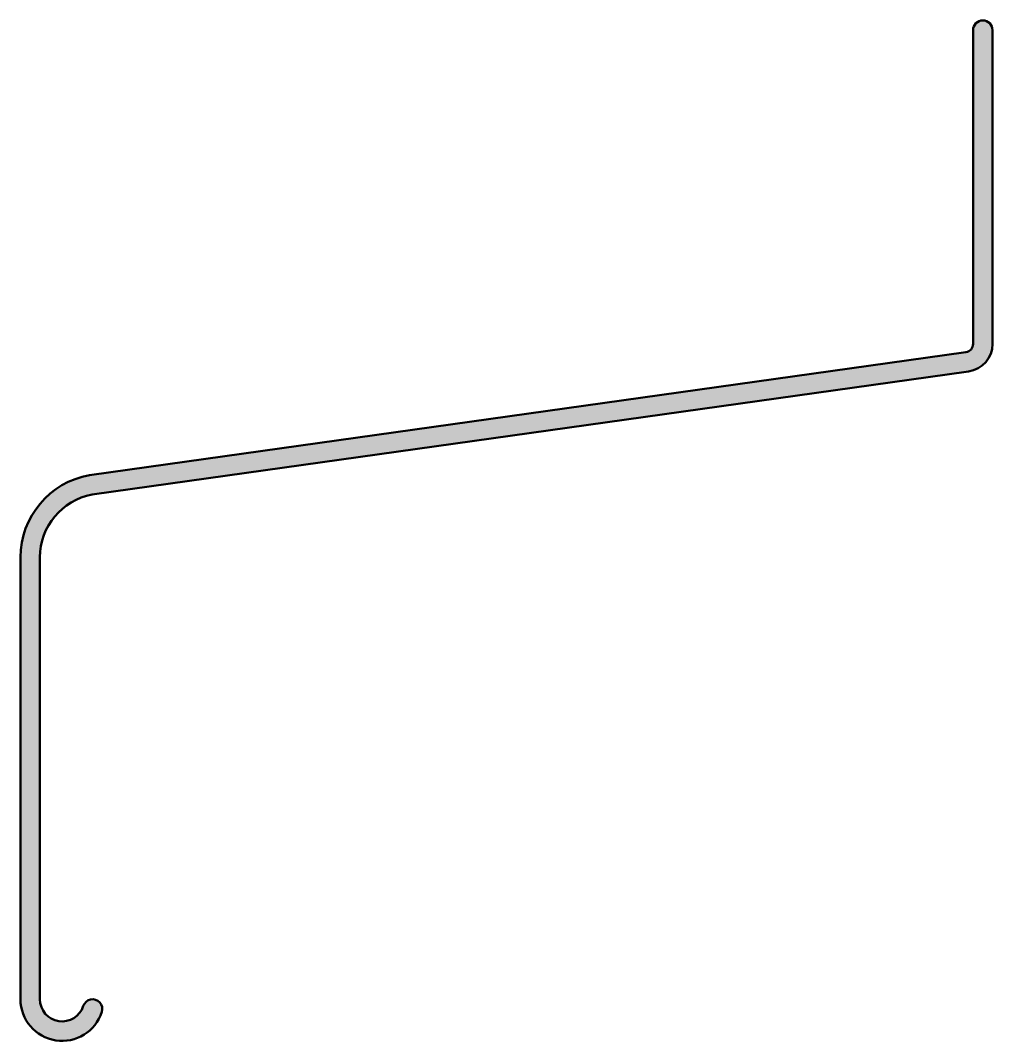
# Model space of a CAD drawing. Extents: x -70 to 0, y -73.7 to 0.
import ezdxf

# ---------------------------------------------------------------- set-up
doc = ezdxf.new("R2010")
doc.units = 0
doc.layers.add('0S-Alu contour', color=7, linetype='Continuous', lineweight=50)
doc.layers.add('0S-Alu hatch', color=252, linetype='Continuous', lineweight=25)

# ---------------------------------------------------------------- blocks, each defined once
blk = doc.blocks.new('180070__67D3F59B_0882_4A0C_8E41_9B1AE1676794_')
at = {"layer": '0S-Alu hatch'}
h = blk.add_hatch(color=256, dxfattribs=at)
edge = h.paths.add_edge_path()
edge.add_arc((-63.9923944210928, -38.66946599910069), 5.997851483914452, 99.8674075940368, 180.0076737745322)
edge.add_line((-69.99024585121268, -38.67026930713593), (-69.99024585121263, -70.5021064408505))
edge.add_arc((-66.99024537785878, -70.50210672540241), 3.000000473353872, 179.9999945331812, 342.2810605954564)
edge.add_arc((-64.79935481695308, -71.20210724508946), 0.7000000000000433, 342.2810681265941, 522.2810681265964)
edge.add_ellipse((-66.9902454393235, -70.50210711973185), major_axis=(-1.600000411889337, 0), ratio=1, start_angle=-2.8788761198939028e-05, end_angle=162.2810681265923, ccw=False)
edge.add_line((-68.59024585121263, -70.50210631549305), (-68.59024585121269, -38.67026930713591))
edge.add_ellipse((-63.99024585121266, -38.67026930713592), major_axis=(-4.600000000000022, 0), ratio=1, start_angle=280.4600446930833, end_angle=360, ccw=False)
edge.add_line((-64.82537496247367, -34.14671325381631), (-1.711869480792309, -25.28398918525805))
edge.add_arc((-1.990245851212658, -23.30345728791541), 2.000000000000009, 278.0008727584183, 360)
edge.add_line((0.0097541487873514, -23.30345728791541), (0.0097541487873511, -0.6995537136939057))
edge.add_arc((-0.6902458512126488, -0.6995537136939046), 0.6999999999999998, 0, 180)
edge.add_line((-1.390245851212648, -0.6995537136939044), (-1.390245851212648, -23.30345728791541))
edge.add_ellipse((-1.990245851212646, -23.30345728791541), major_axis=(-0.5999999999999986, 0), ratio=1, start_angle=98.0008727584181, end_angle=180, ccw=False)
edge.add_line((-1.906732940086546, -23.8976168571182), (-65.02023842176793, -32.76034092567645))
at = {"layer": '0S-Alu contour', "color": 7}
for points in [[(-1.390245851212648, -0.6995537136939044), (-1.390245851212648, -23.30345728791541)], [(0.0097541487873514, -23.30345728791541), (0.0097541487873511, -0.6995537136939044)], [(-1.906732940086546, -23.8976168571182), (-65.02023842176793, -32.76034092567645)], [(-64.82537496247367, -34.14671325381631), (-1.711869480792312, -25.28398918525805)], [(-69.99024585121268, -38.67026930713593), (-69.99024585121263, -70.5021064408505)], [(-68.59024585121263, -70.50210631549305), (-68.59024585121269, -38.67026930713591)]]:
    blk.add_lwpolyline(points, dxfattribs=at)
for centre, radius, start, end in [((-0.6902458512126488, -0.6995537136939046), 0.6999999999999998, 0, 180), ((-1.990245851212658, -23.30345728791541), 2.000000000000009, 278.0008727584183, 0), ((-63.9923944210928, -38.66946599910069), 5.997851483914452, 99.8674075940368, 180.0076737745322), ((-66.99024537785878, -70.50210672540241), 3.000000473353872, 179.9999945331812, 342.2810605954564), ((-64.79935481695308, -71.20210724508946), 0.7000000000000433, 342.2810681265941, 162.2810681265963)]:
    blk.add_arc(centre, radius, start, end, dxfattribs=at)
at = {"layer": '0S-Alu contour', "color": 7, "extrusion": (0, 0, -1)}
for centre, radius, start, end in [((1.990245851212646, -23.30345728791541), 0.5999999999999986, 180, 261.9991272415819), ((63.99024585121266, -38.67026930713592), 4.600000000000022, 0, 79.53995530691665), ((66.9902454393235, -70.50210711973185), 1.600000411889337, 197.7189318734078, 2.8788761213e-05)]:
    blk.add_arc(centre, radius, start, end, dxfattribs=at)
blk = doc.blocks.new('180070__DCE90DBD_CA34_484F_9AC4_5591065192EF_')
at = {"layer": '0S-Alu contour', "color": 7}
blk.add_blockref('180070__67D3F59B_0882_4A0C_8E41_9B1AE1676794_', (0, 0), dxfattribs=at)

msp = doc.modelspace()

# ---------------------------------------------------------------- block references
at = {"layer": '0S-Alu contour', "color": 7}
msp.add_blockref('180070__DCE90DBD_CA34_484F_9AC4_5591065192EF_', (0, 0), dxfattribs=at)

doc.saveas('drawing.dxf')
